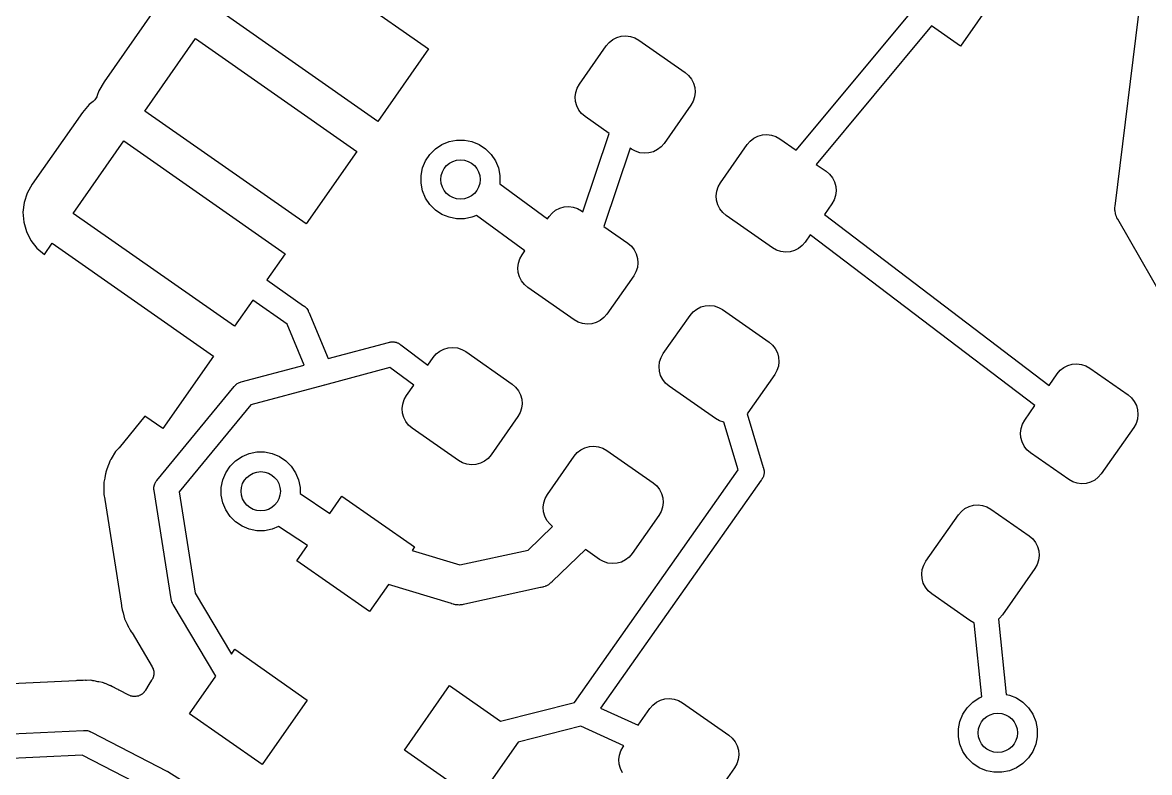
# Model space of a CAD drawing. Extents: x 4.9 to 6.91, y -5.73 to -3.72.
# Drawn here: x 5.7752 to 6.226, y -5.1035 to -4.8033 of the extents above; entities that cross this region are included whole.
import ezdxf

# ---------------------------------------------------------------- set-up
doc = ezdxf.new("R2010")
doc.units = 0
doc.header["$MEASUREMENT"] = 0
doc.layers.add('BLACK', color=7, linetype='CONTINUOUS')

msp = doc.modelspace()

# ---------------------------------------------------------------- linework, layer by layer
at = {"layer": 'BLACK', "linetype": 'CONTINUOUS'}
for p, q in [((6.21229, -4.87681), (6.22912, -4.73946)), ((5.87313, -4.76877), (5.93763, -4.81393)), ((6.16846, -4.78696), (6.15039, -4.81276)), ((5.82783, -4.79839), (5.80779, -4.82701)), ((5.91731, -4.84296), (5.85281, -4.79779)), ((6.08464, -4.85444), (6.13076, -4.79901)), ((6.13885, -4.80468), (6.09273, -4.8601)), ((6.15039, -4.81276), (6.13885, -4.80468)), ((5.82413, -4.83875), (5.84445, -4.80973)), ((5.84445, -4.80973), (5.90895, -4.85489)), ((6.00987, -4.81127), (6.01131, -4.81014)), ((6.01131, -4.81014), (6.01295, -4.80931)), ((6.01295, -4.80931), (6.01471, -4.80881)), ((6.01471, -4.80881), (6.01654, -4.80867)), ((6.01654, -4.80867), (6.01836, -4.80889)), ((6.01836, -4.80889), (6.0201, -4.80946)), ((6.0201, -4.80946), (6.0217, -4.81036)), ((5.93763, -4.81393), (5.91731, -4.84296)), ((5.99795, -4.82798), (6.00868, -4.81266)), ((6.00868, -4.81266), (6.00987, -4.81127)), ((6.0217, -4.81036), (6.04024, -4.82335)), ((6.04024, -4.82335), (6.04164, -4.82454)), ((5.80779, -4.82701), (5.80573, -4.83066)), ((5.99705, -4.82958), (5.99795, -4.82798)), ((6.04164, -4.82454), (6.04277, -4.82598)), ((6.04277, -4.82598), (6.0436, -4.82762)), ((6.0436, -4.82762), (6.04409, -4.82938)), ((5.80509, -4.83262), (5.8049, -4.83304)), ((5.80511, -4.83257), (5.80509, -4.83262)), ((5.80573, -4.83066), (5.80511, -4.83256)), ((5.80511, -4.83256), (5.80511, -4.83257)), ((5.80511, -4.83257), (5.80511, -4.83257)), ((5.80511, -4.83257), (5.80511, -4.83257)), ((5.99626, -4.83314), (5.99648, -4.83132)), ((5.99648, -4.83132), (5.99705, -4.82958)), ((6.04423, -4.83121), (6.04401, -4.83303)), ((6.04409, -4.82938), (6.04423, -4.83121)), ((5.80188, -4.83617), (5.79915, -4.83934)), ((5.80345, -4.83493), (5.80188, -4.83617)), ((5.80378, -4.83462), (5.80345, -4.83493)), ((5.80412, -4.8343), (5.80378, -4.83462)), ((5.80413, -4.83428), (5.80412, -4.8343)), ((5.80415, -4.83426), (5.80413, -4.83428)), ((5.80442, -4.83389), (5.80415, -4.83426)), ((5.80469, -4.83351), (5.80442, -4.83389)), ((5.8047, -4.83348), (5.80469, -4.83351)), ((5.80471, -4.83346), (5.8047, -4.83348)), ((5.8049, -4.83304), (5.80471, -4.83346)), ((5.9964, -4.83497), (5.99626, -4.83314)), ((5.9969, -4.83673), (5.9964, -4.83497)), ((5.99772, -4.83837), (5.9969, -4.83673)), ((6.04254, -4.83637), (6.03181, -4.85169)), ((6.04344, -4.83477), (6.04254, -4.83637)), ((6.04401, -4.83303), (6.04344, -4.83477)), ((5.79915, -4.83934), (5.77911, -4.86797)), ((5.88863, -4.88392), (5.82413, -4.83875)), ((5.99886, -4.83981), (5.99772, -4.83837)), ((6.00025, -4.841), (5.99886, -4.83981)), ((6.00985, -4.84773), (6.00025, -4.841)), ((5.79545, -4.87971), (5.81577, -4.85068)), ((5.81577, -4.85068), (5.88027, -4.89585)), ((5.9458, -4.851), (5.94884, -4.85039)), ((5.94884, -4.85039), (5.95194, -4.85039)), ((5.95194, -4.85039), (5.95499, -4.851)), ((5.99936, -4.87908), (6.00985, -4.84773)), ((6.06631, -4.85079), (6.06775, -4.84965)), ((6.06775, -4.84965), (6.06939, -4.84883)), ((6.06939, -4.84883), (6.07115, -4.84833)), ((6.07115, -4.84833), (6.07298, -4.84819)), ((6.07298, -4.84819), (6.0748, -4.84841)), ((6.0748, -4.84841), (6.07654, -4.84898)), ((6.07654, -4.84898), (6.07814, -4.84988)), ((6.07814, -4.84988), (6.08464, -4.85444)), ((5.90895, -4.85489), (5.88863, -4.88392)), ((5.93816, -4.8561), (5.94035, -4.85391)), ((5.94035, -4.85391), (5.94293, -4.85219)), ((5.94293, -4.85219), (5.9458, -4.851)), ((5.95499, -4.851), (5.95785, -4.85219)), ((5.95785, -4.85219), (5.96043, -4.85391)), ((5.96043, -4.85391), (5.96263, -4.8561)), ((6.01826, -4.85361), (6.00777, -4.88497)), ((6.01879, -4.85399), (6.01826, -4.85361)), ((6.02039, -4.85488), (6.01879, -4.85399)), ((6.02213, -4.85545), (6.02039, -4.85488)), ((6.02754, -4.85504), (6.02578, -4.85553)), ((6.02918, -4.85421), (6.02754, -4.85504)), ((6.03062, -4.85308), (6.02918, -4.85421)), ((6.03181, -4.85169), (6.03062, -4.85308)), ((6.05439, -4.8675), (6.06512, -4.85218)), ((6.06512, -4.85218), (6.06631, -4.85079)), ((5.93525, -4.86155), (5.93644, -4.85868)), ((5.93644, -4.85868), (5.93816, -4.8561)), ((5.96263, -4.8561), (5.96435, -4.85868)), ((5.96435, -4.85868), (5.96554, -4.86155)), ((6.02395, -4.85567), (6.02213, -4.85545)), ((6.02578, -4.85553), (6.02395, -4.85567)), ((5.93465, -4.86459), (5.93525, -4.86155)), ((5.96554, -4.86155), (5.96614, -4.86459)), ((6.09273, -4.8601), (6.09668, -4.86287)), ((6.09668, -4.86287), (6.09807, -4.86406)), ((6.09807, -4.86406), (6.0992, -4.8655)), ((5.77911, -4.86797), (5.77706, -4.87162)), ((5.93465, -4.86769), (5.93465, -4.86459)), ((5.93525, -4.87074), (5.93465, -4.86769)), ((5.96614, -4.86769), (5.9661, -4.86788)), ((5.9661, -4.86788), (5.9852, -4.88186)), ((5.96614, -4.86459), (5.96614, -4.86769)), ((6.05349, -4.86909), (6.05439, -4.8675)), ((6.0992, -4.8655), (6.10003, -4.86714)), ((6.10003, -4.86714), (6.10053, -4.8689)), ((5.77706, -4.87162), (5.77583, -4.87536)), ((5.93644, -4.8736), (5.93525, -4.87074)), ((6.0527, -4.87266), (6.05292, -4.87084)), ((6.05284, -4.87448), (6.0527, -4.87266)), ((6.05292, -4.87084), (6.05349, -4.86909)), ((6.10045, -4.87255), (6.09988, -4.87429)), ((6.10067, -4.87073), (6.10045, -4.87255)), ((6.10053, -4.8689), (6.10067, -4.87073)), ((5.77583, -4.87536), (5.77536, -4.87927)), ((5.93816, -4.87618), (5.93644, -4.8736)), ((5.94035, -4.87837), (5.93816, -4.87618)), ((5.98844, -4.87848), (5.99007, -4.87765)), ((5.99007, -4.87765), (5.99184, -4.87716)), ((5.99184, -4.87716), (5.99367, -4.87702)), ((5.99367, -4.87702), (5.99549, -4.87724)), ((5.99549, -4.87724), (5.99723, -4.87781)), ((6.05333, -4.87625), (6.05284, -4.87448)), ((6.05416, -4.87788), (6.05333, -4.87625)), ((6.09898, -4.87589), (6.09597, -4.88018)), ((6.09988, -4.87429), (6.09898, -4.87589)), ((6.21219, -4.8774), (6.21229, -4.87681)), ((6.2122, -4.87797), (6.21219, -4.8774)), ((5.77536, -4.87927), (5.77566, -4.8832)), ((5.85995, -4.92487), (5.79545, -4.87971)), ((5.94293, -4.8801), (5.94035, -4.87837)), ((5.9458, -4.88128), (5.94293, -4.8801)), ((5.94884, -4.88189), (5.9458, -4.88128)), ((5.95194, -4.88189), (5.94884, -4.88189)), ((5.95499, -4.88128), (5.95194, -4.88189)), ((5.95675, -4.88055), (5.95499, -4.88128)), ((5.97617, -4.89476), (5.95675, -4.88055)), ((5.9852, -4.88186), (5.9858, -4.881)), ((5.9858, -4.881), (5.987, -4.87961)), ((5.987, -4.87961), (5.98844, -4.87848)), ((5.99723, -4.87781), (5.99883, -4.87871)), ((5.99883, -4.87871), (5.99936, -4.87908)), ((6.05529, -4.87933), (6.05416, -4.87788)), ((6.05669, -4.88052), (6.05529, -4.87933)), ((6.07523, -4.8935), (6.05669, -4.88052)), ((6.09597, -4.88018), (6.18584, -4.94854)), ((6.21219, -4.87854), (6.2122, -4.87797)), ((6.21222, -4.87874), (6.21219, -4.87854)), ((6.21223, -4.87895), (6.21222, -4.87874)), ((6.21236, -4.87951), (6.21223, -4.87895)), ((6.21245, -4.88007), (6.21236, -4.87951)), ((6.21253, -4.88026), (6.21245, -4.88007)), ((6.21258, -4.88046), (6.21253, -4.88026)), ((6.21281, -4.88098), (6.21258, -4.88046)), ((6.21301, -4.88152), (6.21281, -4.88098)), ((6.21333, -4.88202), (6.21301, -4.88152)), ((6.24241, -4.93291), (6.21333, -4.88202)), ((5.77566, -4.8832), (5.77672, -4.88699)), ((6.00777, -4.88497), (6.01737, -4.89169)), ((5.77672, -4.88699), (5.7785, -4.89051)), ((5.7785, -4.89051), (5.78093, -4.89361)), ((6.08825, -4.89121), (6.08706, -4.8926)), ((6.09032, -4.88825), (6.08825, -4.89121)), ((6.18019, -4.95661), (6.09032, -4.88825)), ((5.78093, -4.89361), (5.78392, -4.89617)), ((5.78392, -4.89617), (5.7871, -4.89164)), ((5.7871, -4.89164), (5.8516, -4.93681)), ((5.97508, -4.89632), (5.97617, -4.89476)), ((6.01737, -4.89169), (6.01876, -4.89288)), ((6.01876, -4.89288), (6.01989, -4.89433)), ((6.01989, -4.89433), (6.02072, -4.89596)), ((6.07683, -4.8944), (6.07523, -4.8935)), ((6.07857, -4.89497), (6.07683, -4.8944)), ((6.08039, -4.89519), (6.07857, -4.89497)), ((6.08222, -4.89505), (6.08039, -4.89519)), ((6.08398, -4.89456), (6.08222, -4.89505)), ((6.08562, -4.89373), (6.08398, -4.89456)), ((6.08706, -4.8926), (6.08562, -4.89373)), ((5.88027, -4.89585), (5.87292, -4.90635)), ((5.97339, -4.90148), (5.97361, -4.89966)), ((5.97361, -4.89966), (5.97418, -4.89792)), ((5.97418, -4.89792), (5.97508, -4.89632)), ((6.02072, -4.89596), (6.02122, -4.89773)), ((6.02135, -4.89955), (6.02114, -4.90137)), ((6.02122, -4.89773), (6.02135, -4.89955)), ((5.97353, -4.90331), (5.97339, -4.90148)), ((5.97402, -4.90507), (5.97353, -4.90331)), ((6.01967, -4.90471), (6.00894, -4.92003)), ((6.02057, -4.90312), (6.01967, -4.90471)), ((6.02114, -4.90137), (6.02057, -4.90312)), ((5.87292, -4.90635), (5.88762, -4.91667)), ((5.97485, -4.90671), (5.97402, -4.90507)), ((5.97598, -4.90815), (5.97485, -4.90671)), ((5.97737, -4.90934), (5.97598, -4.90815)), ((5.99592, -4.92233), (5.97737, -4.90934)), ((5.86727, -4.91442), (5.85995, -4.92487)), ((5.88104, -4.92407), (5.86727, -4.91442)), ((5.88762, -4.91667), (5.88779, -4.91675)), ((5.88779, -4.91675), (5.88802, -4.91694)), ((5.88802, -4.91694), (5.88806, -4.91698)), ((5.88806, -4.91698), (5.8882, -4.9171)), ((5.8882, -4.9171), (5.88854, -4.91737)), ((5.88854, -4.91737), (5.88857, -4.91741)), ((5.88857, -4.91741), (5.88861, -4.91745)), ((5.88861, -4.91745), (5.88888, -4.91779)), ((5.88888, -4.91779), (5.88915, -4.91812)), ((5.88915, -4.91812), (5.88918, -4.91817)), ((5.88918, -4.91817), (5.88921, -4.91821)), ((5.88921, -4.91821), (5.88941, -4.9186)), ((6.04343, -4.91913), (6.04488, -4.918)), ((6.04488, -4.918), (6.04651, -4.91717)), ((6.04651, -4.91717), (6.04828, -4.91667)), ((6.04828, -4.91667), (6.0501, -4.91653)), ((6.0501, -4.91653), (6.05192, -4.91675)), ((6.05192, -4.91675), (6.05367, -4.91732)), ((6.05367, -4.91732), (6.05526, -4.91822)), ((6.05526, -4.91822), (6.07381, -4.93121)), ((5.88941, -4.9186), (5.88949, -4.91876)), ((5.88949, -4.91876), (5.88951, -4.91881)), ((5.88951, -4.91881), (5.88965, -4.91908)), ((5.88965, -4.91908), (5.8897, -4.91926)), ((5.8897, -4.91926), (5.89741, -4.93785)), ((5.99751, -4.92323), (5.99592, -4.92233)), ((6.0063, -4.92255), (6.00467, -4.92338)), ((6.00775, -4.92142), (6.0063, -4.92255)), ((6.00894, -4.92003), (6.00775, -4.92142)), ((6.03151, -4.93584), (6.04224, -4.92052)), ((6.04224, -4.92052), (6.04343, -4.91913)), ((5.88782, -4.94043), (5.88104, -4.92407)), ((5.99926, -4.9238), (5.99751, -4.92323)), ((6.00108, -4.92402), (5.99926, -4.9238)), ((6.0029, -4.92388), (6.00108, -4.92402)), ((6.00467, -4.92338), (6.0029, -4.92388)), ((5.89741, -4.93785), (5.92154, -4.93138)), ((5.92154, -4.93138), (5.92158, -4.93136)), ((5.92158, -4.93136), (5.922, -4.93126)), ((5.922, -4.93126), (5.92219, -4.93121)), ((5.92219, -4.93121), (5.92224, -4.9312)), ((5.92224, -4.9312), (5.92253, -4.93113)), ((5.92253, -4.93113), (5.92272, -4.93112)), ((5.92272, -4.93112), (5.9229, -4.93109)), ((5.9229, -4.93109), (5.9232, -4.9311)), ((5.9232, -4.9311), (5.92349, -4.93109)), ((5.92349, -4.93109), (5.92368, -4.93111)), ((5.92368, -4.93111), (5.92387, -4.93112)), ((5.92387, -4.93112), (5.92416, -4.93119)), ((5.92416, -4.93119), (5.92445, -4.93123)), ((5.92445, -4.93123), (5.92463, -4.9313)), ((5.92463, -4.9313), (5.92482, -4.93134)), ((5.92482, -4.93134), (5.92509, -4.93146)), ((5.92509, -4.93146), (5.92536, -4.93156)), ((5.92536, -4.93156), (5.92553, -4.93166)), ((5.92553, -4.93166), (5.9257, -4.93174)), ((5.9257, -4.93174), (5.92594, -4.93191)), ((6.07381, -4.93121), (6.0752, -4.9324)), ((5.92594, -4.93191), (5.92598, -4.93194)), ((5.92598, -4.93194), (5.92614, -4.93205)), ((5.92614, -4.93205), (5.92649, -4.9323)), ((5.92649, -4.9323), (5.92652, -4.93234)), ((5.92652, -4.93234), (5.93732, -4.94043)), ((5.93948, -4.93735), (5.94068, -4.93595)), ((5.94068, -4.93595), (5.94212, -4.93482)), ((5.94212, -4.93482), (5.94375, -4.93399)), ((5.94375, -4.93399), (5.94552, -4.9335)), ((5.94552, -4.9335), (5.94735, -4.93336)), ((5.94735, -4.93336), (5.94917, -4.93358)), ((5.94917, -4.93358), (5.95091, -4.93415)), ((5.95091, -4.93415), (5.95251, -4.93505)), ((5.95251, -4.93505), (5.97105, -4.94803)), ((6.03062, -4.93744), (6.03151, -4.93584)), ((6.0752, -4.9324), (6.07633, -4.93384)), ((6.07633, -4.93384), (6.07716, -4.93548)), ((6.07716, -4.93548), (6.07765, -4.93724)), ((5.8516, -4.93681), (5.83127, -4.96583)), ((5.86266, -4.94717), (5.88782, -4.94043)), ((5.93732, -4.94043), (5.93948, -4.93735)), ((6.02983, -4.941), (6.03005, -4.93918)), ((6.03005, -4.93918), (6.03062, -4.93744)), ((6.07779, -4.93907), (6.07757, -4.94089)), ((6.07765, -4.93724), (6.07779, -4.93907)), ((6.19172, -4.94139), (6.19335, -4.94056)), ((6.19335, -4.94056), (6.19512, -4.94006)), ((6.19512, -4.94006), (6.19695, -4.93992)), ((6.19695, -4.93992), (6.19877, -4.94014)), ((6.19877, -4.94014), (6.20051, -4.94071)), ((6.20051, -4.94071), (6.2021, -4.94161)), ((5.92219, -4.9414), (5.89602, -4.94842)), ((5.93168, -4.9485), (5.92219, -4.9414)), ((6.02997, -4.94283), (6.02983, -4.941)), ((6.03046, -4.94459), (6.02997, -4.94283)), ((6.03129, -4.94623), (6.03046, -4.94459)), ((6.0761, -4.94423), (6.06538, -4.95955)), ((6.077, -4.94263), (6.0761, -4.94423)), ((6.07757, -4.94089), (6.077, -4.94263)), ((6.18584, -4.94854), (6.18908, -4.94391)), ((6.18908, -4.94391), (6.19028, -4.94252)), ((6.19028, -4.94252), (6.19172, -4.94139)), ((6.2021, -4.94161), (6.21742, -4.95234)), ((5.82894, -4.98656), (5.85988, -4.94897)), ((5.85988, -4.94897), (5.86006, -4.94871)), ((5.86006, -4.94871), (5.86036, -4.94843)), ((5.86036, -4.94843), (5.86065, -4.94814)), ((5.86065, -4.94814), (5.86071, -4.9481)), ((5.86071, -4.9481), (5.86077, -4.94805)), ((5.86077, -4.94805), (5.86111, -4.94783)), ((5.86111, -4.94783), (5.86145, -4.9476)), ((5.86145, -4.9476), (5.86153, -4.94757)), ((5.86153, -4.94757), (5.86159, -4.94753)), ((5.86159, -4.94753), (5.86197, -4.94739)), ((5.86197, -4.94739), (5.86235, -4.94723)), ((5.86235, -4.94723), (5.86266, -4.94717)), ((5.8954, -4.94858), (5.86658, -4.95631)), ((5.89548, -4.94858), (5.8954, -4.94858)), ((5.89586, -4.94846), (5.89548, -4.94858)), ((5.89602, -4.94842), (5.89586, -4.94846)), ((5.89602, -4.94842), (5.89602, -4.94842)), ((5.92876, -4.95266), (5.93168, -4.9485)), ((5.97105, -4.94803), (5.97244, -4.94923)), ((5.97244, -4.94923), (5.97357, -4.95067)), ((6.03242, -4.94767), (6.03129, -4.94623)), ((6.03381, -4.94886), (6.03242, -4.94767)), ((6.05235, -4.96185), (6.03381, -4.94886)), ((5.92729, -4.956), (5.92786, -4.95426)), ((5.92786, -4.95426), (5.92876, -4.95266)), ((5.97357, -4.95067), (5.9744, -4.9523)), ((5.9744, -4.9523), (5.9749, -4.95407)), ((5.9749, -4.95407), (5.97504, -4.9559)), ((6.21742, -4.95234), (6.21881, -4.95353)), ((6.21881, -4.95353), (6.21995, -4.95497)), ((5.86658, -4.95631), (5.83788, -4.99118)), ((5.92707, -4.95782), (5.92729, -4.956)), ((5.92721, -4.95965), (5.92707, -4.95782)), ((5.97482, -4.95772), (5.97425, -4.95946)), ((5.97504, -4.9559), (5.97482, -4.95772)), ((6.1761, -4.96245), (6.18019, -4.95661)), ((6.21995, -4.95497), (6.22077, -4.95661)), ((6.22077, -4.95661), (6.22127, -4.95837)), ((6.22127, -4.95837), (6.22141, -4.9602)), ((5.82418, -4.96087), (5.8138, -4.97348)), ((5.83127, -4.96583), (5.82418, -4.96087)), ((5.9277, -4.96142), (5.92721, -4.95965)), ((5.92853, -4.96305), (5.9277, -4.96142)), ((5.92966, -4.96449), (5.92853, -4.96305)), ((5.97335, -4.96106), (5.96262, -4.97638)), ((5.97425, -4.95946), (5.97335, -4.96106)), ((6.05395, -4.96274), (6.05235, -4.96185)), ((6.05569, -4.96331), (6.05395, -4.96274)), ((6.05573, -4.96332), (6.05569, -4.96331)), ((6.06152, -4.9824), (6.05573, -4.96332)), ((6.06538, -4.95955), (6.06501, -4.95998)), ((6.06501, -4.95998), (6.07152, -4.98143)), ((6.1752, -4.96405), (6.1761, -4.96245)), ((6.22119, -4.96202), (6.22062, -4.96376)), ((6.22141, -4.9602), (6.22119, -4.96202)), ((5.93105, -4.96569), (5.92966, -4.96449)), ((5.9496, -4.97867), (5.93105, -4.96569)), ((6.17441, -4.96761), (6.17463, -4.96579)), ((6.17455, -4.96944), (6.17441, -4.96761)), ((6.17463, -4.96579), (6.1752, -4.96405)), ((6.21972, -4.96536), (6.20674, -4.98391)), ((6.22062, -4.96376), (6.21972, -4.96536)), ((6.17504, -4.9712), (6.17455, -4.96944)), ((6.17587, -4.97284), (6.17504, -4.9712)), ((5.81148, -4.97663), (5.81061, -4.97793)), ((5.81153, -4.97653), (5.81148, -4.97663)), ((5.8116, -4.97644), (5.81153, -4.97653)), ((5.81164, -4.97638), (5.8116, -4.97644)), ((5.81243, -4.97503), (5.81164, -4.97638)), ((5.81368, -4.97363), (5.81243, -4.97503)), ((5.81371, -4.97358), (5.81368, -4.97363)), ((5.81376, -4.97354), (5.81371, -4.97358)), ((5.8138, -4.97348), (5.81376, -4.97354)), ((5.86301, -4.97699), (5.86588, -4.9758)), ((5.86588, -4.9758), (5.86892, -4.9752)), ((5.86892, -4.9752), (5.87202, -4.9752)), ((5.87202, -4.9752), (5.87507, -4.9758)), ((5.87507, -4.9758), (5.87793, -4.97699)), ((5.96262, -4.97638), (5.96143, -4.97777)), ((5.9852, -4.99218), (5.99592, -4.97686)), ((5.99592, -4.97686), (5.99712, -4.97547)), ((5.99712, -4.97547), (5.99856, -4.97434)), ((5.99856, -4.97434), (6.00019, -4.97351)), ((6.00019, -4.97351), (6.00196, -4.97302)), ((6.00196, -4.97302), (6.00378, -4.97288)), ((6.00378, -4.97288), (6.0056, -4.9731)), ((6.0056, -4.9731), (6.00735, -4.97367)), ((6.00735, -4.97367), (6.00894, -4.97457)), ((6.00894, -4.97457), (6.02749, -4.98755)), ((6.177, -4.97428), (6.17587, -4.97284)), ((6.17839, -4.97548), (6.177, -4.97428)), ((6.19371, -4.9862), (6.17839, -4.97548)), ((5.80932, -4.98102), (5.80872, -4.98246)), ((5.80936, -4.98091), (5.80932, -4.98102)), ((5.80941, -4.98081), (5.80936, -4.98091)), ((5.80943, -4.98074), (5.80941, -4.98081)), ((5.80994, -4.97926), (5.80943, -4.98074)), ((5.81015, -4.97892), (5.80994, -4.97926)), ((5.81028, -4.97864), (5.81015, -4.97892)), ((5.81043, -4.97837), (5.81028, -4.97864)), ((5.81045, -4.9783), (5.81043, -4.97837)), ((5.81061, -4.97793), (5.81045, -4.9783)), ((5.85652, -4.98349), (5.85824, -4.98091)), ((5.85824, -4.98091), (5.86043, -4.97871)), ((5.86043, -4.97871), (5.86301, -4.97699)), ((5.87793, -4.97699), (5.88051, -4.97871)), ((5.88051, -4.97871), (5.8827, -4.98091)), ((5.8827, -4.98091), (5.88443, -4.98349)), ((5.9512, -4.97957), (5.9496, -4.97867)), ((5.95294, -4.98014), (5.9512, -4.97957)), ((5.95476, -4.98036), (5.95294, -4.98014)), ((5.95658, -4.98022), (5.95476, -4.98036)), ((5.95835, -4.97973), (5.95658, -4.98022)), ((5.95998, -4.9789), (5.95835, -4.97973)), ((5.96143, -4.97777), (5.95998, -4.9789)), ((6.07152, -4.98143), (6.07154, -4.98149)), ((5.80807, -4.98574), (5.80776, -4.98728)), ((5.80808, -4.98563), (5.80807, -4.98574)), ((5.80811, -4.98552), (5.80808, -4.98563)), ((5.80812, -4.98545), (5.80811, -4.98552)), ((5.80833, -4.9839), (5.80812, -4.98545)), ((5.80846, -4.98352), (5.80833, -4.9839)), ((5.80854, -4.98322), (5.80846, -4.98352)), ((5.80863, -4.98293), (5.80854, -4.98322)), ((5.80864, -4.98286), (5.80863, -4.98293)), ((5.80872, -4.98246), (5.80864, -4.98286)), ((5.85533, -4.98635), (5.85652, -4.98349)), ((5.88443, -4.98349), (5.88562, -4.98635)), ((5.99604, -5.0754), (6.06152, -4.9824)), ((6.07109, -4.9859), (6.07099, -4.98605)), ((6.07112, -4.98585), (6.07109, -4.9859)), ((6.07129, -4.9856), (6.07112, -4.98585)), ((6.07136, -4.98543), (6.07129, -4.9856)), ((6.07145, -4.98527), (6.07136, -4.98543)), ((6.07155, -4.98498), (6.07145, -4.98527)), ((6.07154, -4.98149), (6.07166, -4.98189)), ((6.07166, -4.9847), (6.07155, -4.98498)), ((6.07166, -4.98189), (6.07171, -4.98207)), ((6.0717, -4.98452), (6.07166, -4.9847)), ((6.07175, -4.98435), (6.0717, -4.98452)), ((6.07171, -4.98207), (6.07172, -4.98213)), ((6.07172, -4.98213), (6.0718, -4.98242)), ((6.07179, -4.98405), (6.07175, -4.98435)), ((6.07185, -4.98375), (6.07179, -4.98405)), ((6.0718, -4.98242), (6.07181, -4.9826)), ((6.07181, -4.9826), (6.07185, -4.98278)), ((6.07185, -4.98278), (6.07185, -4.98309)), ((6.07185, -4.98309), (6.07187, -4.98339)), ((6.07187, -4.98339), (6.07185, -4.98357)), ((6.07185, -4.98357), (6.07185, -4.98375)), ((6.20554, -4.9853), (6.2041, -4.98643)), ((6.20674, -4.98391), (6.20554, -4.9853)), ((5.80771, -4.98836), (5.80766, -4.98876)), ((5.80766, -4.98876), (5.80775, -4.99032)), ((5.80772, -4.98806), (5.80771, -4.98836)), ((5.80776, -4.98775), (5.80772, -4.98806)), ((5.80775, -4.99039), (5.80774, -4.99051)), ((5.80775, -4.99032), (5.80775, -4.99039)), ((5.80776, -4.98728), (5.80776, -4.98768)), ((5.80776, -4.98768), (5.80776, -4.98775)), ((5.82774, -4.98957), (5.82776, -4.98942)), ((5.82776, -4.9899), (5.82774, -4.98957)), ((5.82776, -4.98927), (5.82782, -4.98894)), ((5.82776, -4.98942), (5.82776, -4.98927)), ((5.82776, -4.99024), (5.82776, -4.9899)), ((5.82783, -4.99062), (5.82776, -4.99024)), ((5.82782, -4.98894), (5.82787, -4.98861)), ((5.82787, -4.98861), (5.82792, -4.98847)), ((5.82792, -4.98847), (5.82795, -4.98832)), ((5.82795, -4.98832), (5.82808, -4.98801)), ((5.82808, -4.98801), (5.82819, -4.98769)), ((5.82819, -4.98769), (5.82826, -4.98756)), ((5.82826, -4.98756), (5.82832, -4.98743)), ((5.82832, -4.98743), (5.82851, -4.98715)), ((5.82851, -4.98715), (5.82868, -4.98685)), ((5.82868, -4.98685), (5.82894, -4.98656)), ((5.85472, -4.98939), (5.85533, -4.98635)), ((5.85472, -4.9925), (5.85472, -4.98939)), ((5.88562, -4.98635), (5.88622, -4.98939)), ((5.88622, -4.98939), (5.88622, -4.99188)), ((6.07071, -4.98645), (6.00646, -5.07771)), ((6.02749, -4.98755), (6.02888, -4.98875)), ((6.02888, -4.98875), (6.03001, -4.99019)), ((6.03001, -4.99019), (6.03084, -4.99182)), ((6.07075, -4.9864), (6.07071, -4.98645)), ((6.07099, -4.98605), (6.07075, -4.9864)), ((6.19531, -4.9871), (6.19371, -4.9862)), ((6.19705, -4.98767), (6.19531, -4.9871)), ((6.19887, -4.98789), (6.19705, -4.98767)), ((6.2007, -4.98775), (6.19887, -4.98789)), ((6.20246, -4.98726), (6.2007, -4.98775)), ((6.2041, -4.98643), (6.20246, -4.98726)), ((5.80774, -4.99051), (5.80775, -4.99062)), ((5.80775, -4.99062), (5.80775, -4.99219)), ((5.80775, -4.99219), (5.80812, -4.99402)), ((5.80812, -4.99402), (5.80813, -4.99409)), ((5.80813, -4.99409), (5.80813, -4.99416)), ((5.80813, -4.99416), (5.80815, -4.99422)), ((5.80815, -4.99422), (5.81469, -5.0357)), ((5.83466, -5.03396), (5.82783, -4.99062)), ((5.83788, -4.99118), (5.84428, -5.03176)), ((5.85533, -4.99554), (5.85472, -4.9925)), ((5.88622, -4.99188), (5.89818, -4.99976)), ((5.89818, -4.99976), (5.90299, -4.9929)), ((5.90299, -4.9929), (5.93201, -5.01322)), ((5.98373, -4.99552), (5.9843, -4.99378)), ((5.9843, -4.99378), (5.9852, -4.99218)), ((6.03084, -4.99182), (6.03133, -4.99359)), ((6.03133, -4.99359), (6.03147, -4.99542)), ((5.85652, -4.9984), (5.85533, -4.99554)), ((5.85824, -5.00098), (5.85652, -4.9984)), ((5.98351, -4.99734), (5.98373, -4.99552)), ((5.98365, -4.99917), (5.98351, -4.99734)), ((5.98414, -5.00093), (5.98365, -4.99917)), ((6.03068, -4.99898), (6.02978, -5.00057)), ((6.03125, -4.99724), (6.03068, -4.99898)), ((6.03147, -4.99542), (6.03125, -4.99724)), ((6.14956, -5.00035), (6.15076, -4.99896)), ((6.15076, -4.99896), (6.1522, -4.99782)), ((6.1522, -4.99782), (6.15383, -4.997)), ((6.15383, -4.997), (6.1556, -4.9965)), ((6.1556, -4.9965), (6.15743, -4.99636)), ((6.15743, -4.99636), (6.15925, -4.99658)), ((6.15925, -4.99658), (6.16099, -4.99715)), ((6.16099, -4.99715), (6.16259, -4.99805)), ((6.16259, -4.99805), (6.17791, -5.00878)), ((5.86043, -5.00318), (5.85824, -5.00098)), ((5.86301, -5.0049), (5.86043, -5.00318)), ((5.98497, -5.00257), (5.98414, -5.00093)), ((5.9861, -5.00401), (5.98497, -5.00257)), ((6.02978, -5.00057), (6.01906, -5.01589)), ((6.13658, -5.01889), (6.14956, -5.00035)), ((5.86588, -5.00609), (5.86301, -5.0049)), ((5.86892, -5.00669), (5.86588, -5.00609)), ((5.87202, -5.00669), (5.86892, -5.00669)), ((5.87507, -5.00609), (5.87202, -5.00669)), ((5.87758, -5.00505), (5.87507, -5.00609)), ((5.88915, -5.01267), (5.87758, -5.00505)), ((5.97744, -5.01444), (5.98723, -5.00498)), ((5.98723, -5.00498), (5.9861, -5.00401)), ((5.88492, -5.0187), (5.88915, -5.01267)), ((6.17791, -5.00878), (6.1793, -5.00997)), ((6.1793, -5.00997), (6.18043, -5.01141)), ((6.18043, -5.01141), (6.18126, -5.01305)), ((5.93201, -5.01322), (5.93105, -5.0146)), ((5.93105, -5.0146), (5.95013, -5.02041)), ((5.95013, -5.02041), (5.97744, -5.01444)), ((6.00035, -5.01421), (5.98715, -5.02695)), ((6.00604, -5.01819), (6.00035, -5.01421)), ((6.01786, -5.01728), (6.01642, -5.01842)), ((6.01906, -5.01589), (6.01786, -5.01728)), ((6.18126, -5.01305), (6.18175, -5.01481)), ((6.18189, -5.01664), (6.18167, -5.01846)), ((6.18175, -5.01481), (6.18189, -5.01664)), ((5.91395, -5.03902), (5.88492, -5.0187)), ((6.00763, -5.01909), (6.00604, -5.01819)), ((6.00937, -5.01966), (6.00763, -5.01909)), ((6.01119, -5.01988), (6.00937, -5.01966)), ((6.01302, -5.01974), (6.01119, -5.01988)), ((6.01479, -5.01925), (6.01302, -5.01974)), ((6.01642, -5.01842), (6.01479, -5.01925)), ((6.13511, -5.02223), (6.13568, -5.02049)), ((6.13568, -5.02049), (6.13658, -5.01889)), ((6.1802, -5.0218), (6.16722, -5.04034)), ((6.1811, -5.0202), (6.1802, -5.0218)), ((6.18167, -5.01846), (6.1811, -5.0202)), ((6.13489, -5.02405), (6.13511, -5.02223)), ((6.13503, -5.02588), (6.13489, -5.02405)), ((6.13552, -5.02764), (6.13503, -5.02588)), ((5.92155, -5.02817), (5.91395, -5.03902)), ((5.94684, -5.03587), (5.92155, -5.02817)), ((5.98246, -5.02946), (5.95217, -5.03609)), ((5.9827, -5.02944), (5.98246, -5.02946)), ((5.98322, -5.02929), (5.9827, -5.02944)), ((5.98336, -5.02926), (5.98322, -5.02929)), ((5.98359, -5.02919), (5.98336, -5.02926)), ((5.9842, -5.02902), (5.98359, -5.02919)), ((5.98433, -5.02895), (5.9842, -5.02902)), ((5.98447, -5.0289), (5.98433, -5.02895)), ((5.98502, -5.0286), (5.98447, -5.0289)), ((5.98558, -5.02831), (5.98502, -5.0286)), ((5.98569, -5.02822), (5.98558, -5.02831)), ((5.98582, -5.02815), (5.98569, -5.02822)), ((5.9863, -5.02774), (5.98582, -5.02815)), ((5.98649, -5.02759), (5.9863, -5.02774)), ((5.98659, -5.02749), (5.98649, -5.02759)), ((5.987, -5.02714), (5.98659, -5.02749)), ((5.98715, -5.02695), (5.987, -5.02714)), ((6.13635, -5.02928), (6.13552, -5.02764)), ((6.13748, -5.03072), (6.13635, -5.02928)), ((6.13888, -5.03191), (6.13748, -5.03072)), ((5.83467, -5.03417), (5.83466, -5.03396)), ((5.83474, -5.03444), (5.83467, -5.03417)), ((5.83474, -5.03447), (5.83474, -5.03444)), ((5.8348, -5.03467), (5.83474, -5.03447)), ((5.8349, -5.03511), (5.8348, -5.03467)), ((5.83492, -5.03514), (5.8349, -5.03511)), ((5.83493, -5.03517), (5.83492, -5.03514)), ((5.83512, -5.03558), (5.83493, -5.03517)), ((5.84428, -5.03176), (5.85873, -5.0561)), ((6.15419, -5.04264), (6.13888, -5.03191)), ((5.81469, -5.0357), (5.8147, -5.03577)), ((5.8147, -5.03577), (5.81471, -5.03601)), ((5.81471, -5.03601), (5.81475, -5.03625)), ((5.81475, -5.03625), (5.81478, -5.03704)), ((5.81478, -5.03704), (5.81506, -5.03819)), ((5.81506, -5.03819), (5.81508, -5.03825)), ((5.81508, -5.03825), (5.8151, -5.03839)), ((5.8151, -5.03839), (5.8154, -5.03955)), ((5.8154, -5.03955), (5.81542, -5.03962)), ((5.81542, -5.03962), (5.81542, -5.03962)), ((5.81542, -5.03962), (5.81599, -5.04197)), ((5.83521, -5.03577), (5.83512, -5.03558)), ((5.83523, -5.0358), (5.83521, -5.03577)), ((5.83535, -5.03605), (5.83523, -5.0358)), ((5.83548, -5.03621), (5.83535, -5.03605)), ((5.85254, -5.06494), (5.83548, -5.03621)), ((5.94691, -5.03591), (5.94684, -5.03587)), ((5.94758, -5.0361), (5.94691, -5.03591)), ((5.94788, -5.03619), (5.94758, -5.0361)), ((5.94796, -5.0362), (5.94788, -5.03619)), ((5.94841, -5.03633), (5.94796, -5.0362)), ((5.94872, -5.03636), (5.94841, -5.03633)), ((5.94902, -5.03642), (5.94872, -5.03636)), ((5.94949, -5.03642), (5.94902, -5.03642)), ((5.94995, -5.03645), (5.94949, -5.03642)), ((5.95026, -5.03642), (5.94995, -5.03645)), ((5.95057, -5.03642), (5.95026, -5.03642)), ((5.95103, -5.03633), (5.95057, -5.03642)), ((5.95111, -5.03632), (5.95103, -5.03633)), ((5.95141, -5.03625), (5.95111, -5.03632)), ((5.95209, -5.03612), (5.95141, -5.03625)), ((5.95217, -5.03609), (5.95209, -5.03612)), ((5.81599, -5.04197), (5.81705, -5.04415)), ((5.81705, -5.04415), (5.81708, -5.04421)), ((5.81708, -5.04421), (5.81708, -5.04421)), ((5.81708, -5.04421), (5.81752, -5.04514)), ((6.15579, -5.04354), (6.15419, -5.04264)), ((6.15585, -5.04356), (6.15579, -5.04354)), ((6.15892, -5.07322), (6.15585, -5.04356)), ((6.16602, -5.04173), (6.16559, -5.04208)), ((6.16559, -5.04208), (6.16871, -5.07221)), ((6.16722, -5.04034), (6.16602, -5.04173)), ((5.81752, -5.04514), (5.81752, -5.04516)), ((5.81752, -5.04516), (5.81757, -5.04526)), ((5.81757, -5.04526), (5.8176, -5.04533)), ((5.8176, -5.04533), (5.81769, -5.04547)), ((5.81769, -5.04547), (5.81821, -5.04653)), ((5.81821, -5.04653), (5.81868, -5.04716)), ((5.81868, -5.04716), (5.81872, -5.04722)), ((5.81872, -5.04722), (5.81885, -5.04743)), ((5.81885, -5.04743), (5.81899, -5.04762)), ((5.81899, -5.04762), (5.82703, -5.06116)), ((5.85873, -5.0561), (5.86008, -5.05417)), ((5.86008, -5.05417), (5.88911, -5.0745)), ((5.82703, -5.06116), (5.82707, -5.06122)), ((5.82707, -5.06122), (5.82723, -5.06158)), ((5.82723, -5.06158), (5.8274, -5.06192)), ((5.8274, -5.06192), (5.82743, -5.06202)), ((5.82743, -5.06202), (5.82747, -5.06211)), ((5.82747, -5.06211), (5.82756, -5.06249)), ((5.82756, -5.06249), (5.82766, -5.06287)), ((5.79657, -5.06676), (5.74657, -5.06914)), ((5.79694, -5.0667), (5.79657, -5.06676)), ((5.79731, -5.06667), (5.79694, -5.0667)), ((5.79738, -5.06665), (5.79731, -5.06667)), ((5.79934, -5.06662), (5.79738, -5.06665)), ((5.79738, -5.06665), (5.79738, -5.06665)), ((5.79939, -5.06662), (5.79934, -5.06662)), ((5.79944, -5.06662), (5.79939, -5.06662)), ((5.79951, -5.06662), (5.79944, -5.06662)), ((5.80023, -5.06658), (5.79951, -5.06662)), ((5.80049, -5.0666), (5.80023, -5.06658)), ((5.80061, -5.06659), (5.80049, -5.0666)), ((5.80074, -5.0666), (5.80061, -5.06659)), ((5.80081, -5.0666), (5.80074, -5.0666)), ((5.80229, -5.06658), (5.80081, -5.0666)), ((5.80277, -5.06667), (5.80229, -5.06658)), ((5.80306, -5.06669), (5.80277, -5.06667)), ((5.80335, -5.06674), (5.80306, -5.06669)), ((5.80342, -5.06675), (5.80335, -5.06674)), ((5.80391, -5.06677), (5.80342, -5.06675)), ((5.80535, -5.06713), (5.80391, -5.06677)), ((5.82683, -5.06658), (5.82568, -5.06823)), ((5.82702, -5.06625), (5.82683, -5.06658)), ((5.82722, -5.06592), (5.82702, -5.06625)), ((5.82726, -5.06582), (5.82722, -5.06592)), ((5.82731, -5.06573), (5.82726, -5.06582)), ((5.82743, -5.06537), (5.82731, -5.06573)), ((5.82757, -5.065), (5.82743, -5.06537)), ((5.82758, -5.0649), (5.82757, -5.065)), ((5.82761, -5.06481), (5.82758, -5.0649)), ((5.82766, -5.06442), (5.82761, -5.06481)), ((5.82766, -5.06287), (5.82767, -5.06297)), ((5.82772, -5.06404), (5.82766, -5.06442)), ((5.82767, -5.06297), (5.82769, -5.06306)), ((5.82769, -5.06306), (5.8277, -5.06345)), ((5.8277, -5.06345), (5.82773, -5.06384)), ((5.82773, -5.06384), (5.82772, -5.06394)), ((5.82772, -5.06394), (5.82772, -5.06404)), ((5.84202, -5.07997), (5.85254, -5.06494)), ((5.80547, -5.06715), (5.80535, -5.06713)), ((5.80559, -5.06719), (5.80547, -5.06715)), ((5.80566, -5.0672), (5.80559, -5.06719)), ((5.80712, -5.06747), (5.80566, -5.0672)), ((5.80757, -5.06765), (5.80712, -5.06747)), ((5.80785, -5.06773), (5.80757, -5.06765)), ((5.80813, -5.06783), (5.80785, -5.06773)), ((5.8082, -5.06785), (5.80813, -5.06783)), ((5.80867, -5.06797), (5.8082, -5.06785)), ((5.81001, -5.06861), (5.80867, -5.06797)), ((5.81013, -5.06865), (5.81001, -5.06861)), ((5.81024, -5.06871), (5.81013, -5.06865)), ((5.81031, -5.06874), (5.81024, -5.06871)), ((5.81054, -5.06883), (5.81031, -5.06874)), ((5.81119, -5.06916), (5.81054, -5.06883)), ((5.81123, -5.06918), (5.81119, -5.06916)), ((5.81127, -5.06921), (5.81123, -5.06918)), ((5.81133, -5.06924), (5.81127, -5.06921)), ((5.8131, -5.07008), (5.81133, -5.06924)), ((5.81311, -5.07008), (5.8131, -5.07008)), ((5.81343, -5.07027), (5.81311, -5.07008)), ((5.81374, -5.07048), (5.81343, -5.07027)), ((5.8138, -5.07051), (5.81374, -5.07048)), ((5.81772, -5.07254), (5.8138, -5.07051)), ((5.82377, -5.0714), (5.82349, -5.07166)), ((5.82383, -5.07131), (5.82377, -5.0714)), ((5.82391, -5.07123), (5.82383, -5.07131)), ((5.82412, -5.07092), (5.82391, -5.07123)), ((5.82434, -5.07061), (5.82412, -5.07092)), ((5.82437, -5.07055), (5.82434, -5.07061)), ((5.82568, -5.06823), (5.82437, -5.07055)), ((5.92797, -5.0945), (5.94604, -5.0687)), ((5.94604, -5.0687), (5.96635, -5.08292)), ((5.81808, -5.07268), (5.81772, -5.07254)), ((5.81842, -5.07283), (5.81808, -5.07268)), ((5.81853, -5.07286), (5.81842, -5.07283)), ((5.81863, -5.0729), (5.81853, -5.07286)), ((5.819, -5.07297), (5.81863, -5.0729)), ((5.81938, -5.07305), (5.819, -5.07297)), ((5.81948, -5.07306), (5.81938, -5.07305)), ((5.81959, -5.07308), (5.81948, -5.07306)), ((5.81997, -5.07307), (5.81959, -5.07308)), ((5.82035, -5.07308), (5.81997, -5.07307)), ((5.82046, -5.07306), (5.82035, -5.07308)), ((5.82057, -5.07306), (5.82046, -5.07306)), ((5.82094, -5.07298), (5.82057, -5.07306)), ((5.82131, -5.07292), (5.82094, -5.07298)), ((5.82141, -5.07288), (5.82131, -5.07292)), ((5.82152, -5.07286), (5.82141, -5.07288)), ((5.82187, -5.07271), (5.82152, -5.07286)), ((5.82223, -5.07258), (5.82187, -5.07271)), ((5.82232, -5.07252), (5.82223, -5.07258)), ((5.82242, -5.07248), (5.82232, -5.07252)), ((5.82273, -5.07226), (5.82242, -5.07248)), ((5.82306, -5.07206), (5.82273, -5.07226)), ((5.82313, -5.07199), (5.82306, -5.07206)), ((5.82322, -5.07193), (5.82313, -5.07199)), ((5.82349, -5.07166), (5.82322, -5.07193)), ((5.88911, -5.0745), (5.87104, -5.1003)), ((5.96635, -5.08292), (5.99604, -5.0754)), ((6.02735, -5.07646), (6.02879, -5.07533)), ((6.02879, -5.07533), (6.03043, -5.0745)), ((6.03043, -5.0745), (6.03219, -5.07401)), ((6.03219, -5.07401), (6.03402, -5.07387)), ((6.03402, -5.07387), (6.03584, -5.07409)), ((6.03584, -5.07409), (6.03758, -5.07466)), ((6.03758, -5.07466), (6.03918, -5.07556)), ((6.03918, -5.07556), (6.05772, -5.08854)), ((6.15312, -5.07756), (6.15532, -5.07537)), ((6.15532, -5.07537), (6.15789, -5.07364)), ((6.15789, -5.07364), (6.15892, -5.07322)), ((6.16871, -5.07221), (6.16995, -5.07246)), ((6.16995, -5.07246), (6.17281, -5.07364)), ((6.17281, -5.07364), (6.17539, -5.07537)), ((6.17539, -5.07537), (6.17759, -5.07756)), ((5.87104, -5.1003), (5.84202, -5.07997)), ((6.00646, -5.07771), (6.02147, -5.08455)), ((6.02147, -5.08455), (6.02616, -5.07785)), ((6.02616, -5.07785), (6.02735, -5.07646)), ((6.15021, -5.083), (6.1514, -5.08014)), ((6.1514, -5.08014), (6.15312, -5.07756)), ((6.17759, -5.07756), (6.17931, -5.08014)), ((6.17931, -5.08014), (6.1805, -5.083)), ((5.99855, -5.08492), (5.97349, -5.09127)), ((6.01573, -5.09275), (5.99855, -5.08492)), ((6.14961, -5.08605), (6.15021, -5.083)), ((6.1805, -5.083), (6.1811, -5.08605)), ((5.73953, -5.0895), (5.79956, -5.08664)), ((5.79956, -5.08664), (5.79964, -5.08662)), ((5.79964, -5.08662), (5.80004, -5.08662)), ((5.80004, -5.08662), (5.8002, -5.08661)), ((5.8002, -5.08661), (5.80029, -5.08661)), ((5.80029, -5.08661), (5.80061, -5.08661)), ((5.80061, -5.08661), (5.80077, -5.08664)), ((5.80077, -5.08664), (5.80093, -5.08664)), ((5.80093, -5.08664), (5.80124, -5.08672)), ((5.80124, -5.08672), (5.80156, -5.08678)), ((5.80156, -5.08678), (5.80171, -5.08684)), ((5.80171, -5.08684), (5.80187, -5.08688)), ((5.80187, -5.08688), (5.80216, -5.08702)), ((5.80216, -5.08702), (5.80224, -5.08705)), ((5.80224, -5.08705), (5.80238, -5.08713)), ((5.80238, -5.08713), (5.80275, -5.0873)), ((5.80275, -5.0873), (5.80281, -5.08735)), ((5.80281, -5.08735), (5.83294, -5.1029)), ((6.05772, -5.08854), (6.05912, -5.08973)), ((6.14961, -5.08915), (6.14961, -5.08605)), ((6.15021, -5.09219), (6.14961, -5.08915)), ((6.1811, -5.08915), (6.1805, -5.09219)), ((6.1811, -5.08605), (6.1811, -5.08915)), ((5.97349, -5.09127), (5.957, -5.11482)), ((6.01453, -5.09477), (6.01543, -5.09317)), ((6.01543, -5.09317), (6.01573, -5.09275)), ((6.05912, -5.08973), (6.06025, -5.09118)), ((6.06025, -5.09118), (6.06108, -5.09281)), ((6.06108, -5.09281), (6.06157, -5.09458)), ((6.1514, -5.09506), (6.15021, -5.09219)), ((6.1805, -5.09219), (6.17931, -5.09506)), ((5.79911, -5.09651), (5.73859, -5.0994)), ((5.82827, -5.11156), (5.79911, -5.09651)), ((5.957, -5.11482), (5.92797, -5.0945)), ((6.01374, -5.09833), (6.01396, -5.09651)), ((6.01388, -5.10016), (6.01374, -5.09833)), ((6.01396, -5.09651), (6.01453, -5.09477)), ((6.06149, -5.09822), (6.06092, -5.09997)), ((6.06171, -5.0964), (6.06149, -5.09822)), ((6.06157, -5.09458), (6.06171, -5.0964)), ((6.15312, -5.09764), (6.1514, -5.09506)), ((6.15532, -5.09983), (6.15312, -5.09764)), ((6.17759, -5.09764), (6.17539, -5.09983)), ((6.17931, -5.09506), (6.17759, -5.09764)), ((5.83294, -5.1029), (5.83312, -5.10299)), ((5.83312, -5.10299), (5.83315, -5.103)), ((5.83315, -5.103), (5.83318, -5.10302)), ((5.83318, -5.10302), (5.83335, -5.10313)), ((5.83335, -5.10313), (5.88202, -5.13367)), ((6.01438, -5.10192), (6.01388, -5.10016)), ((6.0152, -5.10356), (6.01438, -5.10192)), ((6.06002, -5.10156), (6.04929, -5.11688)), ((6.06092, -5.09997), (6.06002, -5.10156)), ((6.15789, -5.10155), (6.15532, -5.09983)), ((6.16076, -5.10274), (6.15789, -5.10155)), ((6.1638, -5.10335), (6.16076, -5.10274)), ((6.16995, -5.10274), (6.16691, -5.10335)), ((6.17281, -5.10155), (6.16995, -5.10274)), ((6.17539, -5.09983), (6.17281, -5.10155)), ((6.16691, -5.10335), (6.1638, -5.10335))]:
    msp.add_line(p, q, dxfattribs=at)
at = {"layer": 'BLACK'}
for centre in [(5.95039, -4.86614), (5.87047, -4.99094), (6.16535, -5.0876)]:
    msp.add_circle(centre, 0.00787, dxfattribs=at)

doc.saveas('drawing.dxf')
